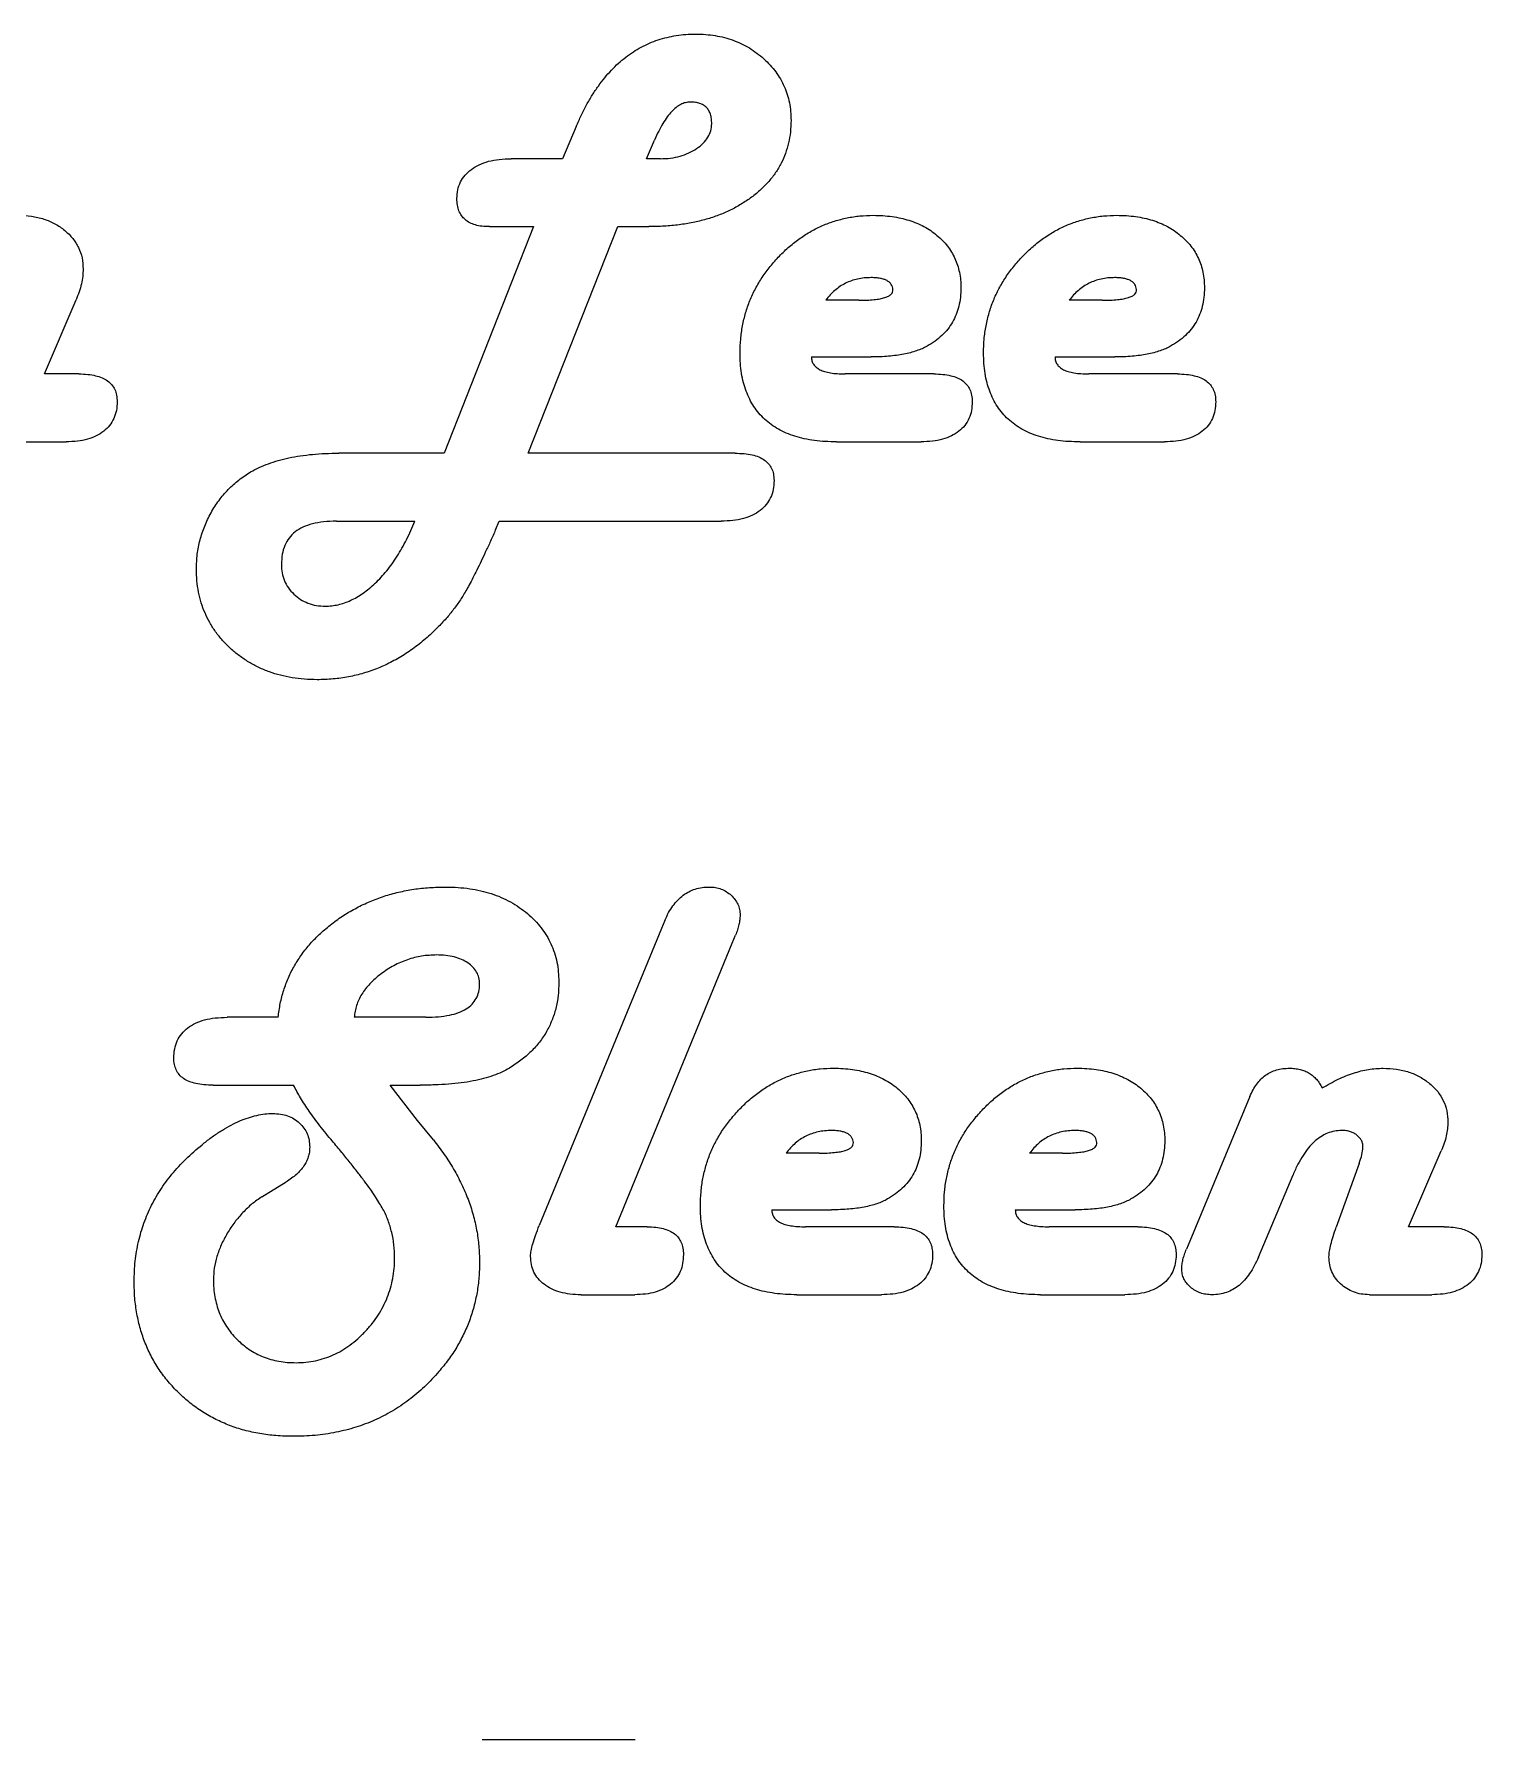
# Model space of a CAD drawing. Header units: millimetres. Extents: x -152 to 152, y -48 to 197.
# Drawn here: x 104.75 to 122.26, y -3.51 to 17.12 of the extents above; entities that cross this region are included whole.
import ezdxf

# ---------------------------------------------------------------- set-up
doc = ezdxf.new("R2010")
doc.units = ezdxf.units.MM

msp = doc.modelspace()

# ---------------------------------------------------------------- linework, layer by layer
at = {"color": 7, "linetype": 'Continuous', "lineweight": 25}
for p, q in [((111.306, 15.999), (111.14, 15.61)), ((112.158, 15.61), (112.254, 15.835)), ((111.14, 15.61), (110.521, 15.61)), ((112.324, 15.61), (112.158, 15.61)), ((110.789, 14.788), (109.709, 12.048)), ((110.258, 14.788), (110.789, 14.788)), ((110.723, 12.048), (111.808, 14.788)), ((111.808, 14.788), (112.186, 14.788)), ((104.876, 13.007), (105.256, 13.903)), ((114.723, 13.897), (114.325, 13.897)), ((117.668, 13.897), (117.27, 13.897)), ((114.151, 13.212), (114.874, 13.212)), ((117.097, 13.212), (117.819, 13.212)), ((105.291, 13.007), (104.876, 13.007)), ((115.632, 13.007), (114.56, 13.007)), ((118.578, 13.007), (117.505, 13.007)), ((104.41, 12.185), (105.136, 12.185)), ((114.455, 12.185), (115.477, 12.185)), ((117.4, 12.185), (118.423, 12.185)), ((109.709, 12.048), (108.434, 12.048)), ((113.227, 12.048), (110.723, 12.048)), ((108.405, 11.226), (109.355, 11.226)), ((110.331, 11.123), (110.374, 11.226)), ((110.374, 11.226), (113.061, 11.226)), ((112.379, 6.397), (112.339, 6.299)), ((112.339, 6.299), (110.859, 2.708)), ((113.193, 6.121), (113.233, 6.217)), ((111.787, 2.692), (113.193, 6.121)), ((107.701, 5.226), (107.083, 5.226)), ((109.488, 5.226), (108.622, 5.226)), ((106.914, 4.404), (107.888, 4.404)), ((109.388, 3.978), (109.055, 4.404)), ((109.055, 4.404), (109.417, 4.404)), ((119.454, 4.268), (118.728, 2.517)), ((109.579, 3.743), (109.388, 3.978)), ((114.243, 3.582), (113.845, 3.582)), ((117.189, 3.582), (116.79, 3.582)), ((121.372, 2.692), (121.769, 3.611)), ((119.557, 2.325), (119.976, 3.322)), ((120.775, 3.457), (120.499, 2.689)), ((107.505, 3.055), (107.798, 3.234)), ((113.672, 2.897), (114.394, 2.897)), ((116.617, 2.897), (117.339, 2.897)), ((112.166, 2.692), (111.787, 2.692)), ((115.153, 2.692), (114.081, 2.692)), ((118.098, 2.692), (117.026, 2.692)), ((121.805, 2.692), (121.372, 2.692)), ((118.728, 2.517), (118.688, 2.422)), ((111.365, 1.87), (112.014, 1.87)), ((113.976, 1.87), (114.998, 1.87)), ((116.921, 1.87), (117.943, 1.87)), ((120.899, 1.87), (121.653, 1.87)), ((112.019, -3.514), (110.167, -3.514))]:
    msp.add_line(p, q, dxfattribs=at)
for points, knots in [([(111.306, 15.999), (111.326, 16.044), (111.365, 16.133), (111.43, 16.26), (111.498, 16.379), (111.573, 16.487), (111.648, 16.589), (111.73, 16.68), (111.814, 16.764), (111.903, 16.838), (111.996, 16.903), (112.092, 16.961), (112.192, 17.008), (112.296, 17.049), (112.405, 17.078), (112.517, 17.101), (112.633, 17.114), (112.712, 17.116), (112.751, 17.116)], [0, 0, 0, 0, 0.075904, 0.1493, 0.21915, 0.28674, 0.351396, 0.413978, 0.474912, 0.533732, 0.592051, 0.648906, 0.706106, 0.763087, 0.820613, 0.878846, 0.938488, 1, 1, 1, 1]), ([(112.751, 17.116), (112.792, 17.116), (112.871, 17.114), (112.987, 17.1), (113.099, 17.077), (113.204, 17.043), (113.305, 17.002), (113.401, 16.95), (113.491, 16.889), (113.576, 16.819), (113.652, 16.743), (113.72, 16.661), (113.777, 16.575), (113.823, 16.484), (113.86, 16.388), (113.886, 16.287), (113.901, 16.181), (113.903, 16.109), (113.904, 16.073)], [0, 0, 0, 0, 0.0696759, 0.1367075, 0.202212, 0.2655504, 0.3282622, 0.3905731, 0.4531272, 0.5161682, 0.5789132, 0.639744, 0.6988781, 0.7575773, 0.8162861, 0.8760684, 0.9370706, 1, 1, 1, 1]), ([(112.686, 16.295), (112.667, 16.293), (112.627, 16.29), (112.568, 16.267), (112.511, 16.23), (112.457, 16.179), (112.404, 16.113), (112.351, 16.034), (112.301, 15.94), (112.27, 15.872), (112.254, 15.835)], [0, 0, 0, 0, 0.087818, 0.180688, 0.280013, 0.391865, 0.519068, 0.660863, 0.820338, 1, 1, 1, 1]), ([(112.945, 16.032), (112.944, 16.053), (112.943, 16.091), (112.932, 16.146), (112.911, 16.192), (112.883, 16.231), (112.844, 16.26), (112.799, 16.281), (112.745, 16.292), (112.707, 16.294), (112.686, 16.295)], [0, 0, 0, 0, 0.144737, 0.274416, 0.391183, 0.501623, 0.613593, 0.728056, 0.855263, 1, 1, 1, 1]), ([(113.904, 16.073), (113.903, 16.026), (113.9, 15.934), (113.877, 15.8), (113.839, 15.674), (113.787, 15.553), (113.72, 15.439), (113.636, 15.333), (113.54, 15.232), (113.427, 15.141), (113.303, 15.058), (113.17, 14.985), (113.028, 14.924), (112.877, 14.874), (112.717, 14.836), (112.548, 14.808), (112.37, 14.79), (112.249, 14.789), (112.186, 14.788)], [0, 0, 0, 0, 0.058521, 0.114623, 0.169528, 0.223475, 0.278481, 0.334429, 0.39216, 0.452705, 0.515061, 0.578147, 0.642286, 0.708587, 0.776966, 0.847955, 0.922349, 1, 1, 1, 1]), ([(112.324, 15.61), (112.366, 15.611), (112.446, 15.613), (112.561, 15.638), (112.667, 15.676), (112.762, 15.729), (112.842, 15.792), (112.901, 15.866), (112.938, 15.947), (112.943, 16.004), (112.945, 16.032)], [0, 0, 0, 0, 0.149141, 0.290548, 0.425697, 0.557842, 0.682986, 0.793571, 0.896749, 1, 1, 1, 1]), ([(109.863, 15.128), (109.865, 15.164), (109.868, 15.233), (109.903, 15.33), (109.96, 15.413), (110.037, 15.485), (110.134, 15.542), (110.249, 15.582), (110.38, 15.605), (110.472, 15.608), (110.521, 15.61)], [0, 0, 0, 0, 0.116149, 0.225057, 0.331893, 0.445047, 0.56596, 0.697402, 0.83981, 1, 1, 1, 1]), ([(110.258, 14.788), (110.227, 14.789), (110.169, 14.79), (110.088, 14.806), (110.018, 14.832), (109.961, 14.871), (109.916, 14.92), (109.885, 14.98), (109.866, 15.051), (109.864, 15.101), (109.863, 15.128)], [0, 0, 0, 0, 0.154625, 0.291912, 0.415241, 0.527751, 0.634486, 0.74609, 0.86495, 1, 1, 1, 1]), ([(104.552, 14.925), (104.607, 14.923), (104.714, 14.918), (104.866, 14.884), (105.003, 14.827), (105.121, 14.746), (105.22, 14.649), (105.291, 14.536), (105.335, 14.41), (105.34, 14.321), (105.342, 14.275)], [0, 0, 0, 0, 0.145453, 0.279879, 0.406968, 0.532364, 0.652827, 0.766833, 0.880501, 1, 1, 1, 1]), ([(113.288, 13.262), (113.289, 13.317), (113.292, 13.427), (113.315, 13.589), (113.353, 13.744), (113.404, 13.895), (113.472, 14.039), (113.554, 14.177), (113.652, 14.309), (113.762, 14.434), (113.883, 14.549), (114.012, 14.648), (114.145, 14.734), (114.285, 14.804), (114.431, 14.857), (114.582, 14.896), (114.739, 14.921), (114.845, 14.923), (114.899, 14.925)], [0, 0, 0, 0, 0.065025, 0.128095, 0.190208, 0.251836, 0.313494, 0.375481, 0.439192, 0.504689, 0.570079, 0.633297, 0.69452, 0.755043, 0.81538, 0.875573, 0.937055, 1, 1, 1, 1]), ([(114.899, 14.925), (114.938, 14.924), (115.014, 14.922), (115.126, 14.912), (115.231, 14.892), (115.33, 14.867), (115.424, 14.832), (115.512, 14.791), (115.594, 14.741), (115.668, 14.684), (115.737, 14.623), (115.796, 14.555), (115.847, 14.482), (115.887, 14.404), (115.92, 14.322), (115.942, 14.235), (115.957, 14.142), (115.958, 14.079), (115.959, 14.047)], [0, 0, 0, 0, 0.075487, 0.147794, 0.216752, 0.282553, 0.346707, 0.409549, 0.47103, 0.531795, 0.59157, 0.649448, 0.706656, 0.762999, 0.819546, 0.877458, 0.937652, 1, 1, 1, 1]), ([(116.233, 13.262), (116.234, 13.317), (116.237, 13.427), (116.26, 13.589), (116.298, 13.744), (116.349, 13.895), (116.417, 14.039), (116.499, 14.177), (116.597, 14.309), (116.707, 14.434), (116.828, 14.549), (116.957, 14.648), (117.09, 14.734), (117.23, 14.804), (117.376, 14.857), (117.527, 14.896), (117.684, 14.921), (117.791, 14.923), (117.845, 14.925)], [0, 0, 0, 0, 0.065025, 0.128095, 0.190208, 0.251836, 0.313494, 0.375481, 0.439192, 0.504689, 0.570079, 0.633297, 0.69452, 0.755043, 0.81538, 0.875573, 0.937055, 1, 1, 1, 1]), ([(117.845, 14.925), (117.884, 14.924), (117.96, 14.922), (118.071, 14.912), (118.176, 14.892), (118.276, 14.867), (118.369, 14.832), (118.457, 14.791), (118.539, 14.741), (118.613, 14.684), (118.682, 14.623), (118.741, 14.555), (118.792, 14.482), (118.833, 14.404), (118.866, 14.322), (118.887, 14.235), (118.902, 14.142), (118.903, 14.079), (118.904, 14.047)], [0, 0, 0, 0, 0.075487, 0.147794, 0.216752, 0.282553, 0.346707, 0.409549, 0.47103, 0.531795, 0.59157, 0.649448, 0.706656, 0.762999, 0.819546, 0.877458, 0.937652, 1, 1, 1, 1]), ([(105.342, 14.275), (105.341, 14.246), (105.339, 14.186), (105.322, 14.094), (105.294, 13.999), (105.269, 13.935), (105.256, 13.903)], [0, 0, 0, 0, 0.228443, 0.468457, 0.726286, 1, 1, 1, 1]), ([(114.875, 14.171), (114.847, 14.17), (114.791, 14.169), (114.71, 14.156), (114.634, 14.135), (114.563, 14.104), (114.495, 14.066), (114.433, 14.017), (114.375, 13.962), (114.342, 13.919), (114.325, 13.897)], [0, 0, 0, 0, 0.1323843, 0.2595012, 0.3829517, 0.5029389, 0.6243763, 0.7448875, 0.8703522, 1, 1, 1, 1]), ([(115.137, 14.026), (115.135, 14.037), (115.132, 14.06), (115.118, 14.091), (115.094, 14.116), (115.065, 14.137), (115.027, 14.152), (114.983, 14.164), (114.931, 14.17), (114.894, 14.171), (114.875, 14.171)], [0, 0, 0, 0, 0.1048184, 0.2042057, 0.3044756, 0.4107669, 0.5304083, 0.6670748, 0.822812, 1, 1, 1, 1]), ([(115.959, 14.047), (115.958, 14.009), (115.955, 13.934), (115.936, 13.826), (115.904, 13.725), (115.859, 13.632), (115.801, 13.547), (115.73, 13.47), (115.646, 13.4), (115.583, 13.362), (115.55, 13.343)], [0, 0, 0, 0, 0.133647, 0.261587, 0.383451, 0.50114, 0.620476, 0.742282, 0.867146, 1, 1, 1, 1]), ([(117.82, 14.171), (117.792, 14.17), (117.736, 14.169), (117.656, 14.156), (117.579, 14.135), (117.508, 14.104), (117.44, 14.066), (117.379, 14.017), (117.32, 13.962), (117.287, 13.919), (117.27, 13.897)], [0, 0, 0, 0, 0.1323843, 0.2595012, 0.3829517, 0.5029389, 0.6243763, 0.7448875, 0.8703522, 1, 1, 1, 1]), ([(118.082, 14.026), (118.081, 14.037), (118.078, 14.06), (118.063, 14.091), (118.04, 14.116), (118.01, 14.137), (117.973, 14.152), (117.928, 14.164), (117.877, 14.17), (117.84, 14.171), (117.82, 14.171)], [0, 0, 0, 0, 0.1048184, 0.2042057, 0.3044756, 0.4107669, 0.5304083, 0.6670748, 0.822812, 1, 1, 1, 1]), ([(118.904, 14.047), (118.903, 14.009), (118.901, 13.934), (118.881, 13.826), (118.849, 13.725), (118.805, 13.632), (118.746, 13.547), (118.675, 13.47), (118.591, 13.4), (118.528, 13.362), (118.495, 13.343)], [0, 0, 0, 0, 0.133647, 0.261587, 0.383451, 0.50114, 0.620476, 0.742282, 0.867146, 1, 1, 1, 1]), ([(114.723, 13.897), (114.756, 13.898), (114.818, 13.898), (114.904, 13.905), (114.976, 13.913), (115.035, 13.927), (115.081, 13.945), (115.115, 13.966), (115.136, 13.995), (115.137, 14.015), (115.137, 14.026)], [0, 0, 0, 0, 0.213137, 0.396953, 0.554117, 0.681381, 0.785198, 0.869103, 0.935193, 1, 1, 1, 1]), ([(117.668, 13.897), (117.701, 13.898), (117.763, 13.898), (117.849, 13.905), (117.922, 13.913), (117.981, 13.927), (118.027, 13.945), (118.06, 13.966), (118.081, 13.995), (118.082, 14.015), (118.082, 14.026)], [0, 0, 0, 0, 0.213137, 0.396953, 0.554117, 0.681381, 0.785198, 0.869103, 0.935193, 1, 1, 1, 1]), ([(114.455, 12.185), (114.409, 12.186), (114.319, 12.187), (114.189, 12.2), (114.067, 12.221), (113.953, 12.251), (113.848, 12.29), (113.751, 12.336), (113.664, 12.393), (113.584, 12.457), (113.514, 12.531), (113.452, 12.611), (113.402, 12.701), (113.36, 12.798), (113.327, 12.902), (113.304, 13.015), (113.29, 13.136), (113.288, 13.219), (113.288, 13.262)], [0, 0, 0, 0, 0.0766943, 0.1483952, 0.216645, 0.2807247, 0.3422888, 0.4013625, 0.4581218, 0.5142992, 0.5697695, 0.6253182, 0.6815636, 0.7394031, 0.7994517, 0.8627123, 0.9291995, 1, 1, 1, 1]), ([(114.151, 13.212), (114.152, 13.196), (114.155, 13.164), (114.175, 13.121), (114.209, 13.084), (114.256, 13.055), (114.314, 13.033), (114.385, 13.018), (114.468, 13.008), (114.528, 13.007), (114.56, 13.007)], [0, 0, 0, 0, 0.095546, 0.185946, 0.279809, 0.384892, 0.504874, 0.647321, 0.810479, 1, 1, 1, 1]), ([(115.55, 13.343), (115.53, 13.332), (115.49, 13.31), (115.421, 13.285), (115.347, 13.262), (115.266, 13.245), (115.178, 13.229), (115.083, 13.22), (114.98, 13.213), (114.91, 13.213), (114.874, 13.212)], [0, 0, 0, 0, 0.096971, 0.200636, 0.311541, 0.431292, 0.559206, 0.696757, 0.843127, 1, 1, 1, 1]), ([(117.4, 12.185), (117.354, 12.186), (117.264, 12.187), (117.134, 12.2), (117.012, 12.221), (116.898, 12.251), (116.793, 12.29), (116.696, 12.336), (116.609, 12.393), (116.529, 12.457), (116.46, 12.531), (116.397, 12.611), (116.348, 12.701), (116.306, 12.798), (116.272, 12.902), (116.249, 13.015), (116.235, 13.136), (116.234, 13.219), (116.233, 13.262)], [0, 0, 0, 0, 0.0766943, 0.1483952, 0.216645, 0.2807247, 0.3422888, 0.4013625, 0.4581218, 0.5142992, 0.5697695, 0.6253182, 0.6815636, 0.7394031, 0.7994517, 0.8627123, 0.9291995, 1, 1, 1, 1]), ([(117.097, 13.212), (117.098, 13.196), (117.1, 13.164), (117.121, 13.121), (117.154, 13.084), (117.201, 13.055), (117.259, 13.033), (117.33, 13.018), (117.413, 13.008), (117.473, 13.007), (117.505, 13.007)], [0, 0, 0, 0, 0.095546, 0.185946, 0.279809, 0.384892, 0.504874, 0.647321, 0.810479, 1, 1, 1, 1]), ([(118.495, 13.343), (118.476, 13.332), (118.435, 13.31), (118.366, 13.285), (118.292, 13.262), (118.211, 13.245), (118.123, 13.229), (118.028, 13.22), (117.926, 13.213), (117.855, 13.213), (117.819, 13.212)], [0, 0, 0, 0, 0.096971, 0.200636, 0.311541, 0.431292, 0.559206, 0.696757, 0.843127, 1, 1, 1, 1]), ([(105.291, 13.007), (105.327, 13.006), (105.395, 13.004), (105.49, 12.988), (105.571, 12.963), (105.638, 12.927), (105.69, 12.877), (105.728, 12.818), (105.75, 12.748), (105.752, 12.697), (105.753, 12.671)], [0, 0, 0, 0, 0.166504, 0.31349, 0.441582, 0.556569, 0.663709, 0.768778, 0.877612, 1, 1, 1, 1]), ([(115.632, 13.007), (115.669, 13.006), (115.737, 13.004), (115.832, 12.988), (115.913, 12.963), (115.981, 12.927), (116.032, 12.877), (116.07, 12.818), (116.092, 12.748), (116.095, 12.697), (116.096, 12.671)], [0, 0, 0, 0, 0.166244, 0.313, 0.442456, 0.557263, 0.664235, 0.76914, 0.877803, 1, 1, 1, 1]), ([(118.578, 13.007), (118.614, 13.006), (118.682, 13.004), (118.777, 12.988), (118.858, 12.963), (118.926, 12.927), (118.978, 12.877), (119.015, 12.818), (119.037, 12.748), (119.04, 12.697), (119.041, 12.671)], [0, 0, 0, 0, 0.166244, 0.313, 0.442456, 0.557263, 0.664235, 0.76914, 0.877803, 1, 1, 1, 1]), ([(105.753, 12.671), (105.752, 12.634), (105.749, 12.565), (105.716, 12.467), (105.665, 12.38), (105.592, 12.309), (105.5, 12.254), (105.393, 12.212), (105.27, 12.19), (105.182, 12.187), (105.136, 12.185)], [0, 0, 0, 0, 0.122261, 0.235124, 0.344925, 0.458322, 0.577439, 0.704173, 0.844162, 1, 1, 1, 1]), ([(116.096, 12.671), (116.094, 12.634), (116.092, 12.565), (116.059, 12.467), (116.008, 12.38), (115.934, 12.309), (115.843, 12.254), (115.735, 12.212), (115.611, 12.19), (115.523, 12.187), (115.477, 12.185)], [0, 0, 0, 0, 0.122117, 0.234846, 0.344517, 0.45778, 0.576756, 0.70334, 0.844346, 1, 1, 1, 1]), ([(119.041, 12.671), (119.04, 12.634), (119.037, 12.565), (119.004, 12.467), (118.953, 12.38), (118.879, 12.309), (118.788, 12.254), (118.681, 12.212), (118.556, 12.19), (118.469, 12.187), (118.423, 12.185)], [0, 0, 0, 0, 0.122117, 0.234846, 0.344517, 0.45778, 0.576756, 0.70334, 0.844346, 1, 1, 1, 1]), ([(107.368, 11.821), (107.402, 11.84), (107.472, 11.877), (107.584, 11.923), (107.704, 11.961), (107.833, 11.993), (107.971, 12.017), (108.118, 12.036), (108.273, 12.046), (108.38, 12.047), (108.434, 12.048)], [0, 0, 0, 0, 0.105133, 0.21444, 0.328706, 0.44979, 0.576106, 0.710193, 0.851364, 1, 1, 1, 1]), ([(113.227, 12.048), (113.263, 12.047), (113.333, 12.045), (113.43, 12.031), (113.513, 12.006), (113.581, 11.969), (113.635, 11.922), (113.672, 11.863), (113.695, 11.794), (113.697, 11.744), (113.699, 11.718)], [0, 0, 0, 0, 0.168837, 0.317964, 0.448453, 0.564226, 0.669737, 0.772833, 0.881561, 1, 1, 1, 1]), ([(106.712, 10.647), (106.714, 10.707), (106.718, 10.825), (106.753, 11), (106.809, 11.168), (106.886, 11.329), (106.981, 11.479), (107.095, 11.611), (107.223, 11.728), (107.32, 11.79), (107.368, 11.821)], [0, 0, 0, 0, 0.127308, 0.25282, 0.377951, 0.50525, 0.631899, 0.754963, 0.876741, 1, 1, 1, 1]), ([(113.699, 11.718), (113.697, 11.681), (113.693, 11.61), (113.661, 11.509), (113.606, 11.423), (113.531, 11.35), (113.436, 11.295), (113.325, 11.253), (113.198, 11.231), (113.108, 11.228), (113.061, 11.226)], [0, 0, 0, 0, 0.121717, 0.234053, 0.344018, 0.45714, 0.576353, 0.703278, 0.844459, 1, 1, 1, 1]), ([(108.405, 11.226), (108.353, 11.225), (108.255, 11.222), (108.119, 11.197), (108.002, 11.158), (107.905, 11.1), (107.829, 11.025), (107.777, 10.931), (107.745, 10.822), (107.742, 10.744), (107.74, 10.703)], [0, 0, 0, 0, 0.1619899, 0.3038866, 0.4296809, 0.5425412, 0.6506468, 0.7578288, 0.8721156, 1, 1, 1, 1]), ([(108.271, 10.199), (108.297, 10.199), (108.349, 10.201), (108.427, 10.215), (108.504, 10.236), (108.58, 10.268), (108.655, 10.306), (108.73, 10.354), (108.803, 10.411), (108.902, 10.498), (109.019, 10.626), (109.145, 10.803), (109.259, 11.004), (109.322, 11.15), (109.355, 11.226)], [0, 0, 0, 0, 0.049565, 0.099051, 0.149711, 0.201706, 0.255071, 0.310552, 0.369537, 0.431018, 0.561038, 0.698012, 0.84374, 1, 1, 1, 1]), ([(110.331, 11.123), (110.311, 11.077), (110.272, 10.988), (110.212, 10.861), (110.158, 10.744), (110.107, 10.638), (110.058, 10.543), (110.015, 10.458), (109.973, 10.385), (109.923, 10.299), (109.855, 10.202), (109.768, 10.088), (109.668, 9.977), (109.595, 9.906), (109.558, 9.87)], [0, 0, 0, 0, 0.101673, 0.196183, 0.28294, 0.362259, 0.434156, 0.498323, 0.555462, 0.604918, 0.6983, 0.794914, 0.895496, 1, 1, 1, 1]), ([(108.173, 9.308), (108.121, 9.31), (108.02, 9.312), (107.871, 9.329), (107.729, 9.36), (107.594, 9.4), (107.466, 9.454), (107.345, 9.519), (107.23, 9.596), (107.124, 9.684), (107.028, 9.781), (106.943, 9.886), (106.872, 9.997), (106.814, 10.115), (106.767, 10.238), (106.736, 10.369), (106.716, 10.506), (106.713, 10.6), (106.712, 10.647)], [0, 0, 0, 0, 0.069996, 0.137481, 0.202564, 0.265579, 0.327835, 0.389772, 0.451307, 0.513988, 0.575719, 0.636432, 0.695435, 0.754106, 0.813323, 0.873919, 0.935786, 1, 1, 1, 1]), ([(107.74, 10.703), (107.742, 10.668), (107.745, 10.601), (107.774, 10.505), (107.822, 10.417), (107.889, 10.341), (107.969, 10.277), (108.061, 10.232), (108.163, 10.202), (108.234, 10.2), (108.271, 10.199)], [0, 0, 0, 0, 0.126269, 0.246435, 0.366001, 0.49043, 0.615395, 0.739555, 0.866014, 1, 1, 1, 1]), ([(109.558, 9.87), (109.508, 9.825), (109.409, 9.737), (109.249, 9.622), (109.083, 9.526), (108.912, 9.446), (108.735, 9.384), (108.553, 9.341), (108.365, 9.313), (108.237, 9.31), (108.173, 9.308)], [0, 0, 0, 0, 0.131787, 0.259953, 0.384578, 0.507111, 0.628419, 0.750601, 0.874113, 1, 1, 1, 1]), ([(107.701, 5.226), (107.709, 5.282), (107.723, 5.392), (107.766, 5.552), (107.822, 5.706), (107.897, 5.851), (107.987, 5.989), (108.09, 6.121), (108.213, 6.243), (108.348, 6.358), (108.494, 6.462), (108.65, 6.552), (108.812, 6.629), (108.982, 6.693), (109.159, 6.741), (109.342, 6.777), (109.533, 6.797), (109.663, 6.8), (109.729, 6.801)], [0, 0, 0, 0, 0.059951, 0.118452, 0.176023, 0.233948, 0.291893, 0.351095, 0.412064, 0.475386, 0.539675, 0.602997, 0.666881, 0.730942, 0.795537, 0.861687, 0.929681, 1, 1, 1, 1]), ([(109.729, 6.801), (109.779, 6.8), (109.875, 6.798), (110.016, 6.783), (110.15, 6.759), (110.277, 6.723), (110.398, 6.679), (110.511, 6.622), (110.617, 6.557), (110.716, 6.482), (110.804, 6.399), (110.883, 6.31), (110.949, 6.215), (111.003, 6.114), (111.044, 6.006), (111.075, 5.893), (111.092, 5.774), (111.094, 5.692), (111.096, 5.651)], [0, 0, 0, 0, 0.073791, 0.144191, 0.212107, 0.278096, 0.342015, 0.404627, 0.466764, 0.528538, 0.589402, 0.648468, 0.705684, 0.762578, 0.819935, 0.878004, 0.937931, 1, 1, 1, 1]), ([(112.379, 6.397), (112.393, 6.429), (112.42, 6.491), (112.474, 6.573), (112.532, 6.643), (112.596, 6.702), (112.668, 6.747), (112.746, 6.778), (112.829, 6.798), (112.888, 6.8), (112.917, 6.801)], [0, 0, 0, 0, 0.146507, 0.281126, 0.406928, 0.527099, 0.642769, 0.756944, 0.876115, 1, 1, 1, 1]), ([(112.917, 6.801), (112.942, 6.8), (112.99, 6.798), (113.061, 6.779), (113.124, 6.746), (113.181, 6.703), (113.227, 6.651), (113.263, 6.593), (113.284, 6.528), (113.287, 6.484), (113.288, 6.461)], [0, 0, 0, 0, 0.132756, 0.259683, 0.386552, 0.514989, 0.64122, 0.759889, 0.878697, 1, 1, 1, 1]), ([(113.288, 6.461), (113.287, 6.442), (113.286, 6.404), (113.274, 6.345), (113.257, 6.281), (113.241, 6.239), (113.233, 6.217)], [0, 0, 0, 0, 0.221733, 0.459707, 0.719942, 1, 1, 1, 1]), ([(109.617, 5.979), (109.556, 5.977), (109.437, 5.972), (109.262, 5.925), (109.096, 5.854), (108.969, 5.769), (108.873, 5.694), (108.811, 5.632), (108.757, 5.57), (108.712, 5.506), (108.675, 5.439), (108.648, 5.37), (108.629, 5.299), (108.624, 5.25), (108.622, 5.226)], [0, 0, 0, 0, 0.133593, 0.263774, 0.396141, 0.532338, 0.600161, 0.664255, 0.72461, 0.782335, 0.838066, 0.892221, 0.945937, 1, 1, 1, 1]), ([(110.137, 5.631), (110.136, 5.656), (110.133, 5.705), (110.104, 5.775), (110.057, 5.835), (109.994, 5.887), (109.917, 5.927), (109.828, 5.96), (109.726, 5.975), (109.654, 5.978), (109.617, 5.979)], [0, 0, 0, 0, 0.108043, 0.211981, 0.318103, 0.433553, 0.559122, 0.6925, 0.838721, 1, 1, 1, 1]), ([(109.488, 5.226), (109.539, 5.227), (109.634, 5.229), (109.767, 5.248), (109.88, 5.278), (109.974, 5.323), (110.048, 5.38), (110.1, 5.453), (110.133, 5.537), (110.136, 5.598), (110.137, 5.631)], [0, 0, 0, 0, 0.176386, 0.330661, 0.464654, 0.583433, 0.688483, 0.78803, 0.888983, 1, 1, 1, 1]), ([(111.096, 5.651), (111.094, 5.596), (111.091, 5.489), (111.062, 5.332), (111.015, 5.186), (110.949, 5.05), (110.865, 4.923), (110.76, 4.808), (110.638, 4.701), (110.545, 4.641), (110.498, 4.611)], [0, 0, 0, 0, 0.131036, 0.255333, 0.376752, 0.495664, 0.615109, 0.737218, 0.865472, 1, 1, 1, 1]), ([(106.438, 4.731), (106.44, 4.768), (106.444, 4.841), (106.477, 4.942), (106.531, 5.029), (106.607, 5.101), (106.702, 5.158), (106.814, 5.198), (106.943, 5.221), (107.034, 5.224), (107.083, 5.226)], [0, 0, 0, 0, 0.122845, 0.23555, 0.343822, 0.455029, 0.573679, 0.701545, 0.842492, 1, 1, 1, 1]), ([(106.914, 4.404), (106.876, 4.405), (106.807, 4.407), (106.709, 4.421), (106.626, 4.446), (106.557, 4.482), (106.502, 4.529), (106.466, 4.588), (106.442, 4.656), (106.44, 4.705), (106.438, 4.731)], [0, 0, 0, 0, 0.170394, 0.319451, 0.451442, 0.566383, 0.67307, 0.776118, 0.883244, 1, 1, 1, 1]), ([(110.498, 4.611), (110.468, 4.594), (110.405, 4.559), (110.3, 4.518), (110.184, 4.482), (110.054, 4.453), (109.912, 4.431), (109.758, 4.415), (109.592, 4.406), (109.476, 4.405), (109.417, 4.404)], [0, 0, 0, 0, 0.092511, 0.193074, 0.302902, 0.421214, 0.55073, 0.689035, 0.839339, 1, 1, 1, 1]), ([(112.808, 2.946), (112.81, 3.002), (112.812, 3.112), (112.836, 3.274), (112.873, 3.429), (112.924, 3.58), (112.993, 3.724), (113.074, 3.862), (113.172, 3.994), (113.283, 4.119), (113.403, 4.234), (113.532, 4.333), (113.666, 4.419), (113.805, 4.489), (113.951, 4.542), (114.103, 4.581), (114.259, 4.606), (114.366, 4.608), (114.42, 4.61)], [0, 0, 0, 0, 0.065025, 0.128095, 0.190208, 0.251836, 0.313494, 0.375481, 0.439192, 0.504689, 0.570079, 0.633297, 0.69452, 0.755043, 0.81538, 0.875573, 0.937055, 1, 1, 1, 1]), ([(114.42, 4.61), (114.459, 4.609), (114.535, 4.607), (114.646, 4.597), (114.751, 4.577), (114.851, 4.552), (114.944, 4.517), (115.032, 4.475), (115.114, 4.426), (115.189, 4.369), (115.258, 4.308), (115.317, 4.239), (115.367, 4.167), (115.408, 4.089), (115.441, 4.007), (115.463, 3.919), (115.477, 3.827), (115.479, 3.764), (115.479, 3.732)], [0, 0, 0, 0, 0.075487, 0.147794, 0.216752, 0.282553, 0.346707, 0.409549, 0.47103, 0.531795, 0.59157, 0.649448, 0.706656, 0.762999, 0.819546, 0.877458, 0.937652, 1, 1, 1, 1]), ([(115.753, 2.946), (115.755, 3.002), (115.758, 3.112), (115.781, 3.274), (115.819, 3.429), (115.869, 3.58), (115.938, 3.724), (116.019, 3.862), (116.118, 3.994), (116.228, 4.119), (116.348, 4.234), (116.477, 4.333), (116.611, 4.419), (116.751, 4.489), (116.897, 4.542), (117.048, 4.581), (117.205, 4.606), (117.311, 4.608), (117.365, 4.61)], [0, 0, 0, 0, 0.065025, 0.128095, 0.190208, 0.251836, 0.313494, 0.375481, 0.439192, 0.504689, 0.570079, 0.633297, 0.69452, 0.755043, 0.81538, 0.875573, 0.937055, 1, 1, 1, 1]), ([(117.365, 4.61), (117.404, 4.609), (117.48, 4.607), (117.592, 4.597), (117.697, 4.577), (117.796, 4.552), (117.889, 4.517), (117.977, 4.475), (118.059, 4.426), (118.134, 4.369), (118.203, 4.308), (118.262, 4.239), (118.313, 4.167), (118.353, 4.089), (118.386, 4.007), (118.408, 3.919), (118.423, 3.827), (118.424, 3.764), (118.425, 3.732)], [0, 0, 0, 0, 0.075487, 0.147794, 0.216752, 0.282553, 0.346707, 0.409549, 0.47103, 0.531795, 0.59157, 0.649448, 0.706656, 0.762999, 0.819546, 0.877458, 0.937652, 1, 1, 1, 1]), ([(119.454, 4.268), (119.466, 4.295), (119.49, 4.347), (119.534, 4.418), (119.585, 4.477), (119.642, 4.526), (119.706, 4.564), (119.776, 4.59), (119.853, 4.607), (119.905, 4.609), (119.933, 4.61)], [0, 0, 0, 0, 0.141688, 0.272574, 0.394499, 0.512913, 0.629748, 0.748357, 0.870282, 1, 1, 1, 1]), ([(119.933, 4.61), (119.955, 4.609), (119.998, 4.608), (120.06, 4.596), (120.118, 4.578), (120.17, 4.551), (120.218, 4.518), (120.261, 4.476), (120.298, 4.427), (120.318, 4.39), (120.329, 4.371)], [0, 0, 0, 0, 0.135563, 0.264491, 0.386049, 0.506186, 0.623734, 0.742655, 0.86889, 1, 1, 1, 1]), ([(120.329, 4.371), (120.392, 4.408), (120.513, 4.478), (120.702, 4.552), (120.885, 4.601), (121.007, 4.607), (121.067, 4.61)], [0, 0, 0, 0, 0.27807, 0.534394, 0.773003, 1, 1, 1, 1]), ([(121.067, 4.61), (121.121, 4.607), (121.226, 4.603), (121.377, 4.568), (121.512, 4.51), (121.629, 4.428), (121.728, 4.332), (121.798, 4.218), (121.842, 4.092), (121.847, 4.002), (121.849, 3.957)], [0, 0, 0, 0, 0.143396, 0.276691, 0.40395, 0.529755, 0.651514, 0.765616, 0.879877, 1, 1, 1, 1]), ([(108.357, 3.727), (108.306, 3.789), (108.208, 3.906), (108.08, 4.082), (107.972, 4.244), (107.915, 4.353), (107.888, 4.404)], [0, 0, 0, 0, 0.2921083, 0.5555066, 0.7906268, 1, 1, 1, 1]), ([(106.807, 3.706), (106.843, 3.735), (106.914, 3.79), (107.024, 3.861), (107.131, 3.923), (107.236, 3.974), (107.339, 4.012), (107.44, 4.04), (107.538, 4.059), (107.604, 4.061), (107.636, 4.062)], [0, 0, 0, 0, 0.151437, 0.293598, 0.427683, 0.554293, 0.673728, 0.786218, 0.894997, 1, 1, 1, 1]), ([(107.636, 4.062), (107.667, 4.06), (107.728, 4.058), (107.815, 4.036), (107.893, 4), (107.959, 3.949), (108.015, 3.889), (108.054, 3.818), (108.078, 3.739), (108.081, 3.683), (108.082, 3.654)], [0, 0, 0, 0, 0.139394, 0.269604, 0.393233, 0.516083, 0.636856, 0.752805, 0.873195, 1, 1, 1, 1]), ([(121.849, 3.957), (121.848, 3.93), (121.846, 3.874), (121.83, 3.79), (121.806, 3.7), (121.781, 3.642), (121.769, 3.611)], [0, 0, 0, 0, 0.2252927, 0.4657647, 0.7239112, 1, 1, 1, 1]), ([(109.11, 2.315), (109.108, 2.368), (109.105, 2.472), (109.077, 2.624), (109.034, 2.77), (108.981, 2.886), (108.926, 2.979), (108.876, 3.06), (108.814, 3.149), (108.742, 3.247), (108.661, 3.354), (108.569, 3.47), (108.467, 3.596), (108.395, 3.682), (108.357, 3.727)], [0, 0, 0, 0, 0.096844, 0.19041, 0.282598, 0.373823, 0.423585, 0.481417, 0.547206, 0.62157, 0.703639, 0.794358, 0.892833, 1, 1, 1, 1]), ([(109.579, 3.743), (109.624, 3.685), (109.711, 3.571), (109.825, 3.392), (109.92, 3.21), (110, 3.027), (110.062, 2.84), (110.104, 2.651), (110.132, 2.459), (110.135, 2.331), (110.137, 2.266)], [0, 0, 0, 0, 0.135902, 0.267414, 0.394407, 0.51829, 0.640028, 0.76003, 0.87954, 1, 1, 1, 1]), ([(114.395, 3.856), (114.367, 3.855), (114.312, 3.854), (114.231, 3.841), (114.155, 3.82), (114.083, 3.789), (114.015, 3.751), (113.954, 3.702), (113.895, 3.647), (113.862, 3.604), (113.845, 3.582)], [0, 0, 0, 0, 0.132384, 0.259501, 0.382952, 0.502939, 0.624376, 0.744888, 0.870352, 1, 1, 1, 1]), ([(114.658, 3.711), (114.656, 3.722), (114.653, 3.745), (114.639, 3.776), (114.615, 3.801), (114.585, 3.822), (114.548, 3.837), (114.504, 3.849), (114.452, 3.855), (114.415, 3.856), (114.395, 3.856)], [0, 0, 0, 0, 0.104818, 0.204206, 0.304476, 0.410767, 0.530408, 0.667075, 0.822812, 1, 1, 1, 1]), ([(115.479, 3.732), (115.478, 3.694), (115.476, 3.619), (115.457, 3.511), (115.424, 3.41), (115.38, 3.317), (115.321, 3.232), (115.25, 3.155), (115.167, 3.085), (115.103, 3.047), (115.071, 3.028)], [0, 0, 0, 0, 0.133647, 0.261587, 0.383451, 0.50114, 0.620476, 0.742282, 0.867146, 1, 1, 1, 1]), ([(117.341, 3.856), (117.312, 3.855), (117.257, 3.854), (117.176, 3.841), (117.1, 3.82), (117.028, 3.789), (116.961, 3.751), (116.899, 3.702), (116.841, 3.647), (116.807, 3.604), (116.79, 3.582)], [0, 0, 0, 0, 0.132384, 0.259501, 0.382952, 0.502939, 0.624376, 0.744888, 0.870352, 1, 1, 1, 1]), ([(117.603, 3.711), (117.601, 3.722), (117.598, 3.745), (117.584, 3.776), (117.56, 3.801), (117.53, 3.822), (117.493, 3.837), (117.449, 3.849), (117.397, 3.855), (117.36, 3.856), (117.341, 3.856)], [0, 0, 0, 0, 0.104818, 0.204206, 0.304476, 0.410767, 0.530408, 0.667075, 0.822812, 1, 1, 1, 1]), ([(118.425, 3.732), (118.423, 3.694), (118.421, 3.619), (118.402, 3.511), (118.369, 3.41), (118.325, 3.317), (118.267, 3.232), (118.196, 3.155), (118.112, 3.085), (118.049, 3.047), (118.016, 3.028)], [0, 0, 0, 0, 0.133647, 0.261587, 0.383451, 0.50114, 0.620476, 0.742282, 0.867146, 1, 1, 1, 1]), ([(120.566, 3.856), (120.536, 3.854), (120.477, 3.851), (120.39, 3.826), (120.308, 3.783), (120.232, 3.722), (120.159, 3.647), (120.094, 3.553), (120.03, 3.445), (119.995, 3.364), (119.976, 3.322)], [0, 0, 0, 0, 0.1055881, 0.2109938, 0.3180373, 0.4317628, 0.5544611, 0.6887104, 0.836827, 1, 1, 1, 1]), ([(120.822, 3.652), (120.821, 3.665), (120.821, 3.692), (120.808, 3.731), (120.785, 3.767), (120.752, 3.797), (120.715, 3.825), (120.669, 3.842), (120.62, 3.855), (120.584, 3.856), (120.566, 3.856)], [0, 0, 0, 0, 0.111377, 0.218574, 0.332864, 0.45478, 0.582844, 0.712531, 0.850727, 1, 1, 1, 1]), ([(105.959, 2.03), (105.961, 2.113), (105.965, 2.275), (106.008, 2.511), (106.073, 2.739), (106.167, 2.954), (106.286, 3.161), (106.435, 3.354), (106.607, 3.54), (106.739, 3.65), (106.807, 3.706)], [0, 0, 0, 0, 0.126544, 0.249211, 0.369364, 0.489703, 0.611081, 0.735806, 0.864476, 1, 1, 1, 1]), ([(108.082, 3.654), (108.082, 3.634), (108.08, 3.594), (108.065, 3.536), (108.044, 3.479), (108.011, 3.426), (107.971, 3.374), (107.921, 3.324), (107.863, 3.277), (107.82, 3.249), (107.798, 3.234)], [0, 0, 0, 0, 0.113204, 0.225198, 0.337537, 0.452346, 0.577377, 0.708549, 0.849001, 1, 1, 1, 1]), ([(114.243, 3.582), (114.277, 3.582), (114.338, 3.583), (114.424, 3.59), (114.497, 3.598), (114.556, 3.612), (114.602, 3.63), (114.635, 3.651), (114.656, 3.68), (114.657, 3.7), (114.658, 3.711)], [0, 0, 0, 0, 0.213137, 0.396953, 0.554117, 0.681381, 0.785198, 0.869103, 0.935193, 1, 1, 1, 1]), ([(117.189, 3.582), (117.222, 3.582), (117.284, 3.583), (117.37, 3.59), (117.442, 3.598), (117.501, 3.612), (117.547, 3.63), (117.581, 3.651), (117.601, 3.68), (117.602, 3.7), (117.603, 3.711)], [0, 0, 0, 0, 0.213137, 0.396953, 0.554117, 0.681381, 0.785198, 0.869103, 0.935193, 1, 1, 1, 1]), ([(120.775, 3.457), (120.788, 3.493), (120.811, 3.556), (120.819, 3.623), (120.822, 3.652)], [0, 0, 0, 0, 0.569242, 1, 1, 1, 1]), ([(107.505, 3.055), (107.464, 3.027), (107.381, 2.971), (107.273, 2.865), (107.171, 2.748), (107.084, 2.615), (107.011, 2.477), (106.957, 2.336), (106.925, 2.195), (106.92, 2.101), (106.918, 2.055)], [0, 0, 0, 0, 0.123554, 0.248031, 0.376616, 0.509958, 0.642322, 0.765783, 0.885018, 1, 1, 1, 1]), ([(113.976, 1.87), (113.929, 1.871), (113.84, 1.872), (113.709, 1.885), (113.587, 1.906), (113.474, 1.936), (113.369, 1.975), (113.272, 2.021), (113.184, 2.078), (113.104, 2.142), (113.035, 2.216), (112.973, 2.296), (112.923, 2.386), (112.881, 2.483), (112.847, 2.587), (112.824, 2.7), (112.81, 2.821), (112.809, 2.904), (112.808, 2.946)], [0, 0, 0, 0, 0.076694, 0.148395, 0.216645, 0.280725, 0.342289, 0.401363, 0.458122, 0.514299, 0.56977, 0.625318, 0.681564, 0.739403, 0.799452, 0.862712, 0.929199, 1, 1, 1, 1]), ([(113.672, 2.897), (113.673, 2.881), (113.675, 2.849), (113.696, 2.805), (113.73, 2.769), (113.776, 2.74), (113.834, 2.718), (113.905, 2.703), (113.989, 2.693), (114.049, 2.692), (114.081, 2.692)], [0, 0, 0, 0, 0.095546, 0.185946, 0.279809, 0.384892, 0.504874, 0.647321, 0.810479, 1, 1, 1, 1]), ([(115.071, 3.028), (115.051, 3.017), (115.01, 2.994), (114.942, 2.97), (114.868, 2.947), (114.786, 2.93), (114.698, 2.914), (114.603, 2.905), (114.501, 2.898), (114.431, 2.898), (114.394, 2.897)], [0, 0, 0, 0, 0.096971, 0.200636, 0.311541, 0.431292, 0.559206, 0.696757, 0.843127, 1, 1, 1, 1]), ([(116.921, 1.87), (116.875, 1.871), (116.785, 1.872), (116.654, 1.885), (116.532, 1.906), (116.419, 1.936), (116.314, 1.975), (116.217, 2.021), (116.129, 2.078), (116.05, 2.142), (115.98, 2.216), (115.918, 2.296), (115.868, 2.386), (115.826, 2.483), (115.793, 2.587), (115.77, 2.7), (115.755, 2.821), (115.754, 2.904), (115.753, 2.946)], [0, 0, 0, 0, 0.076694, 0.148395, 0.216645, 0.280725, 0.342289, 0.401363, 0.458122, 0.514299, 0.56977, 0.625318, 0.681564, 0.739403, 0.799452, 0.862712, 0.929199, 1, 1, 1, 1]), ([(116.617, 2.897), (116.618, 2.881), (116.62, 2.849), (116.641, 2.805), (116.675, 2.769), (116.721, 2.74), (116.78, 2.718), (116.85, 2.703), (116.934, 2.693), (116.994, 2.692), (117.026, 2.692)], [0, 0, 0, 0, 0.095546, 0.185946, 0.279809, 0.384892, 0.504874, 0.647321, 0.810479, 1, 1, 1, 1]), ([(118.016, 3.028), (117.996, 3.017), (117.955, 2.994), (117.887, 2.97), (117.813, 2.947), (117.732, 2.93), (117.644, 2.914), (117.548, 2.905), (117.446, 2.898), (117.376, 2.898), (117.339, 2.897)], [0, 0, 0, 0, 0.096971, 0.200636, 0.311541, 0.431292, 0.559206, 0.696757, 0.843127, 1, 1, 1, 1]), ([(110.753, 2.335), (110.755, 2.357), (110.759, 2.408), (110.781, 2.492), (110.815, 2.594), (110.844, 2.668), (110.859, 2.708)], [0, 0, 0, 0, 0.168678, 0.392279, 0.667279, 1, 1, 1, 1]), ([(112.166, 2.692), (112.2, 2.691), (112.265, 2.689), (112.355, 2.673), (112.431, 2.648), (112.495, 2.611), (112.544, 2.562), (112.579, 2.502), (112.6, 2.432), (112.602, 2.382), (112.603, 2.356)], [0, 0, 0, 0, 0.163682, 0.307296, 0.433296, 0.546305, 0.654665, 0.761543, 0.873586, 1, 1, 1, 1]), ([(115.153, 2.692), (115.189, 2.691), (115.257, 2.689), (115.352, 2.673), (115.434, 2.648), (115.501, 2.612), (115.553, 2.562), (115.591, 2.503), (115.613, 2.432), (115.615, 2.382), (115.616, 2.356)], [0, 0, 0, 0, 0.166244, 0.313, 0.442456, 0.557263, 0.664235, 0.76914, 0.877803, 1, 1, 1, 1]), ([(118.098, 2.692), (118.134, 2.691), (118.202, 2.689), (118.297, 2.673), (118.379, 2.648), (118.447, 2.612), (118.498, 2.562), (118.536, 2.503), (118.558, 2.432), (118.56, 2.382), (118.562, 2.356)], [0, 0, 0, 0, 0.166244, 0.313, 0.442456, 0.557263, 0.664235, 0.76914, 0.877803, 1, 1, 1, 1]), ([(120.411, 2.329), (120.412, 2.352), (120.415, 2.402), (120.434, 2.484), (120.46, 2.582), (120.485, 2.651), (120.499, 2.689)], [0, 0, 0, 0, 0.182015, 0.408517, 0.680313, 1, 1, 1, 1]), ([(121.805, 2.692), (121.841, 2.691), (121.908, 2.689), (122.001, 2.673), (122.081, 2.648), (122.147, 2.612), (122.198, 2.562), (122.234, 2.503), (122.257, 2.433), (122.259, 2.382), (122.26, 2.356)], [0, 0, 0, 0, 0.166515, 0.311699, 0.439497, 0.554188, 0.661208, 0.766456, 0.876383, 1, 1, 1, 1]), ([(107.918, 1.048), (107.958, 1.049), (108.036, 1.052), (108.152, 1.069), (108.262, 1.1), (108.37, 1.14), (108.472, 1.194), (108.571, 1.26), (108.666, 1.337), (108.755, 1.425), (108.839, 1.52), (108.911, 1.621), (108.972, 1.726), (109.023, 1.836), (109.061, 1.95), (109.089, 2.068), (109.107, 2.19), (109.109, 2.273), (109.11, 2.315)], [0, 0, 0, 0, 0.061755, 0.121859, 0.181156, 0.240067, 0.300198, 0.361522, 0.424337, 0.490337, 0.5565, 0.620628, 0.68361, 0.746001, 0.808192, 0.870985, 0.934387, 1, 1, 1, 1]), ([(111.365, 1.87), (111.32, 1.871), (111.234, 1.873), (111.114, 1.899), (111.007, 1.936), (110.917, 1.992), (110.844, 2.061), (110.79, 2.142), (110.76, 2.236), (110.756, 2.302), (110.753, 2.335)], [0, 0, 0, 0, 0.155208, 0.29574, 0.425171, 0.547647, 0.662513, 0.771862, 0.882809, 1, 1, 1, 1]), ([(112.603, 2.356), (112.601, 2.319), (112.598, 2.25), (112.568, 2.152), (112.518, 2.067), (112.449, 1.994), (112.361, 1.939), (112.259, 1.898), (112.141, 1.875), (112.058, 1.872), (112.014, 1.87)], [0, 0, 0, 0, 0.125731, 0.241053, 0.353336, 0.46647, 0.58478, 0.710499, 0.847164, 1, 1, 1, 1]), ([(115.616, 2.356), (115.615, 2.319), (115.612, 2.25), (115.579, 2.152), (115.528, 2.065), (115.455, 1.994), (115.363, 1.939), (115.256, 1.897), (115.132, 1.875), (115.044, 1.872), (114.998, 1.87)], [0, 0, 0, 0, 0.122117, 0.234846, 0.344517, 0.45778, 0.576756, 0.70334, 0.844346, 1, 1, 1, 1]), ([(118.562, 2.356), (118.56, 2.319), (118.557, 2.25), (118.524, 2.152), (118.474, 2.065), (118.4, 1.994), (118.308, 1.939), (118.201, 1.897), (118.077, 1.875), (117.989, 1.872), (117.943, 1.87)], [0, 0, 0, 0, 0.122117, 0.234846, 0.344517, 0.45778, 0.576756, 0.70334, 0.844346, 1, 1, 1, 1]), ([(118.63, 2.187), (118.631, 2.204), (118.632, 2.24), (118.645, 2.297), (118.662, 2.359), (118.679, 2.4), (118.688, 2.422)], [0, 0, 0, 0, 0.211021, 0.448526, 0.708291, 1, 1, 1, 1]), ([(119.557, 2.325), (119.541, 2.289), (119.51, 2.22), (119.454, 2.127), (119.393, 2.047), (119.326, 1.982), (119.251, 1.932), (119.171, 1.896), (119.085, 1.874), (119.026, 1.871), (118.996, 1.87)], [0, 0, 0, 0, 0.153568, 0.293243, 0.421965, 0.542879, 0.65698, 0.76959, 0.88285, 1, 1, 1, 1]), ([(120.899, 1.87), (120.866, 1.871), (120.801, 1.875), (120.708, 1.9), (120.624, 1.942), (120.549, 1.998), (120.488, 2.067), (120.444, 2.147), (120.415, 2.235), (120.412, 2.297), (120.411, 2.329)], [0, 0, 0, 0, 0.13365, 0.25973, 0.382673, 0.508387, 0.63217, 0.752049, 0.872056, 1, 1, 1, 1]), ([(122.26, 2.356), (122.259, 2.319), (122.256, 2.25), (122.223, 2.152), (122.172, 2.066), (122.1, 1.994), (122.009, 1.939), (121.904, 1.897), (121.784, 1.875), (121.698, 1.872), (121.653, 1.87)], [0, 0, 0, 0, 0.123659, 0.237813, 0.348869, 0.462697, 0.582141, 0.708053, 0.847249, 1, 1, 1, 1]), ([(110.137, 2.266), (110.136, 2.204), (110.133, 2.081), (110.109, 1.9), (110.07, 1.724), (110.017, 1.555), (109.946, 1.392), (109.862, 1.234), (109.762, 1.082), (109.684, 0.988), (109.645, 0.94)], [0, 0, 0, 0, 0.1288941, 0.2550387, 0.3785942, 0.5005521, 0.6229135, 0.7464358, 0.871457, 1, 1, 1, 1]), ([(118.996, 1.87), (118.971, 1.871), (118.923, 1.872), (118.854, 1.89), (118.792, 1.92), (118.735, 1.959), (118.689, 2.007), (118.655, 2.062), (118.633, 2.123), (118.631, 2.165), (118.63, 2.187)], [0, 0, 0, 0, 0.13748, 0.266651, 0.393789, 0.52224, 0.645929, 0.764533, 0.88017, 1, 1, 1, 1]), ([(107.881, 0.158), (107.812, 0.159), (107.677, 0.162), (107.48, 0.188), (107.292, 0.228), (107.114, 0.286), (106.945, 0.36), (106.785, 0.451), (106.635, 0.558), (106.496, 0.681), (106.37, 0.816), (106.26, 0.963), (106.167, 1.118), (106.091, 1.283), (106.031, 1.457), (105.99, 1.64), (105.963, 1.832), (105.96, 1.964), (105.959, 2.03)], [0, 0, 0, 0, 0.0686701, 0.134238, 0.1979, 0.2599566, 0.3209222, 0.3814196, 0.4425818, 0.5042841, 0.5659125, 0.6263472, 0.6864611, 0.7464235, 0.8069062, 0.8692574, 0.933461, 1, 1, 1, 1]), ([(106.918, 2.055), (106.918, 2.019), (106.92, 1.949), (106.935, 1.846), (106.955, 1.748), (106.987, 1.656), (107.026, 1.567), (107.076, 1.484), (107.133, 1.405), (107.199, 1.332), (107.272, 1.265), (107.35, 1.208), (107.433, 1.157), (107.521, 1.119), (107.613, 1.085), (107.711, 1.065), (107.813, 1.05), (107.883, 1.049), (107.918, 1.048)], [0, 0, 0, 0, 0.067344, 0.132533, 0.195228, 0.2563, 0.316835, 0.377769, 0.438472, 0.500893, 0.562814, 0.623915, 0.684271, 0.744806, 0.806096, 0.868134, 0.932656, 1, 1, 1, 1]), ([(109.645, 0.94), (109.588, 0.878), (109.476, 0.754), (109.286, 0.595), (109.083, 0.46), (108.869, 0.348), (108.64, 0.263), (108.398, 0.202), (108.144, 0.163), (107.97, 0.159), (107.881, 0.158)], [0, 0, 0, 0, 0.126795, 0.250563, 0.371735, 0.492001, 0.614119, 0.738176, 0.866227, 1, 1, 1, 1])]:
    msp.add_open_spline(points, degree=3, knots=knots, dxfattribs=at)

doc.saveas('drawing.dxf')
